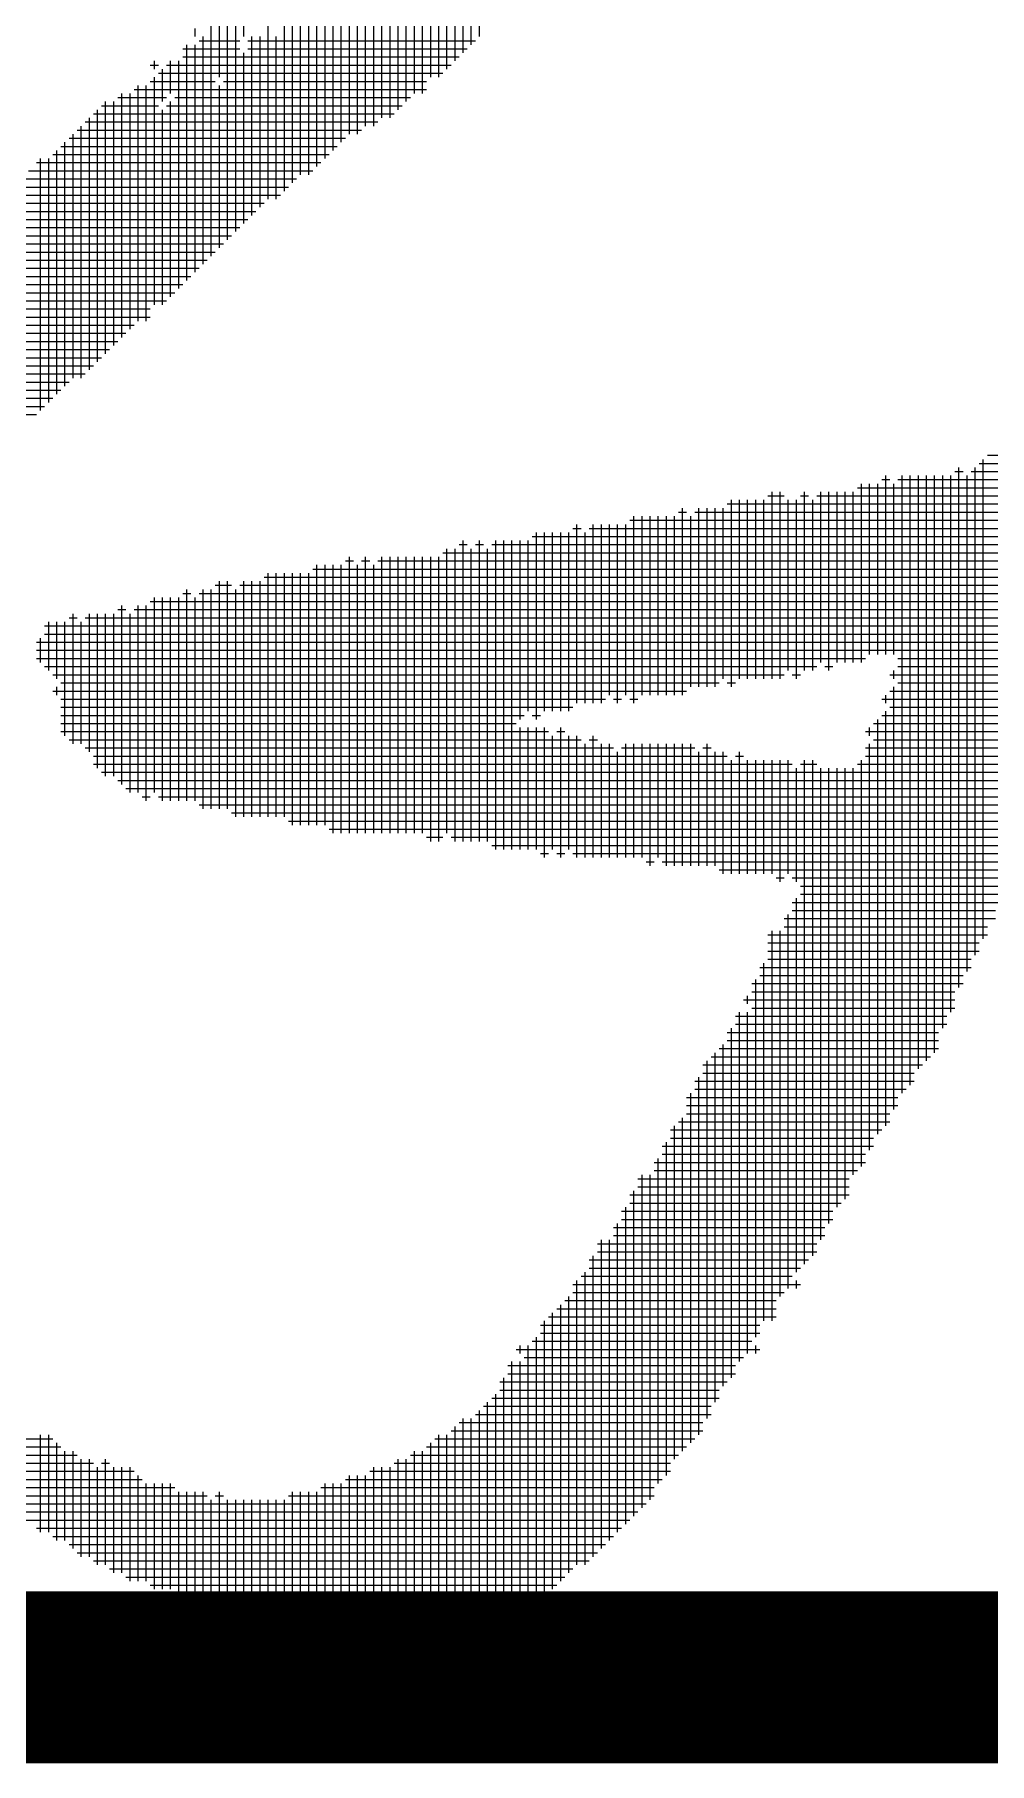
# Model space of a CAD drawing. Header units: feet. Extents: x 0 to 168200, y 0 to 118800.
# Drawn here: x 105939.8 to 106161.9, y 5180 to 5582.1 of the extents above; entities that cross this region are included whole.
import ezdxf
from ezdxf.enums import TextEntityAlignment as Align

# ---------------------------------------------------------------- set-up
doc = ezdxf.new("R2010")
doc.units = ezdxf.units.FT
doc.header["$LTSCALE"] = 1100
doc.header["$MEASUREMENT"] = 0
for name, color, linetype in [('CX-BORD', 3, 'CONTINUOUS'), ('CX-BORD-LIN1', 4, 'CONTINUOUS'), ('CX-BORD-LIN2', 3, 'CONTINUOUS'), ('CX-BORD-TEX2', 7, 'CONTINUOUS'), ('CX-BORD-TEX3', 6, 'CONTINUOUS')]:
    doc.layers.add(name, color=color, linetype=linetype)
doc.styles.add('TB_TEXT', font='')
doc.styles.add('TB_WBTXT', font='')
doc.styles.add('TB_WMTXT', font='')
doc.styles.get('TB_TEXT').set_extended_font_data('DotumChe')
doc.styles.get('TB_WBTXT').set_extended_font_data('Dotum')
doc.styles.get('TB_WMTXT').set_extended_font_data('DotumChe')

# ---------------------------------------------------------------- blocks, each defined once
blk = doc.blocks.new('CXBLKA1')
at = {"layer": 'CX-BORD-LIN1'}
for p, q in [((505.1786, 7.8704, 25.5521), (505.1786, 8.1446, 25.5521)), ((505.2069, 7.8988, 25.5521), (505.2069, 8.154, 25.5521)), ((505.1597, 7.861, 25.5521), (505.1597, 8.1257, 25.5521)), ((505.1407, 7.8421, 25.5521), (505.1407, 8.1162, 25.5521)), ((505.2164, 7.9082, 25.5521), (505.2164, 8.1068, 25.5521)), ((505.188, 7.8799, 25.5521), (505.188, 8.0879, 25.5521)), ((505.1975, 7.8893, 25.5521), (505.1975, 8.0973, 25.5521)), ((505.0935, 7.8042, 25.5521), (505.0935, 8.0784, 25.5521)), ((505.1124, 7.8137, 25.5521), (505.1124, 8.0784, 25.5521)), ((505.1691, 7.861, 25.5521), (505.1691, 8.0784, 25.5521)), ((505.0651, 7.7948, 25.5521), (505.0651, 8.05, 25.5521)), ((505.0746, 7.7948, 25.5521), (505.0746, 8.05, 25.5521)), ((505.1313, 7.8326, 25.5521), (505.1313, 8.05, 25.5521)), ((505.1502, 7.8421, 25.5521), (505.1502, 8.0595, 25.5521)), ((505.0273, 7.757, 25.5521), (505.0273, 8.0311, 25.5521)), ((505.0462, 7.7759, 25.5521), (505.0462, 8.0406, 25.5521)), ((505.1218, 7.8232, 25.5521), (505.1218, 8.0406, 25.5521)), ((504.9989, 7.7381, 25.5521), (504.9989, 8.0028, 25.5521)), ((505.0084, 7.7475, 25.5521), (505.0084, 8.0122, 25.5521)), ((505.0179, 7.7475, 25.5521), (505.0179, 8.0217, 25.5521)), ((505.084, 7.8042, 25.5521), (505.084, 8.0122, 25.5521)), ((505.1029, 7.8137, 25.5521), (505.1029, 8.0217, 25.5521)), ((505.0557, 7.7853, 25.5521), (505.0557, 7.9839, 25.5521)), ((505.0368, 7.7664, 25.5521), (505.0368, 7.9744, 25.5521)), ((504.9328, 7.6814, 25.5521), (504.9328, 7.9461, 25.5521)), ((504.9422, 7.9082, 25.5521), (504.9422, 7.9461, 25.5521)), ((504.9044, 7.653, 25.5521), (504.9044, 7.9271, 25.5521)), ((504.9139, 7.861, 25.5521), (504.9139, 7.9366, 25.5521)), ((504.9233, 7.6719, 25.5521), (504.9233, 7.9271, 25.5521)), ((504.9706, 7.7192, 25.5521), (504.9706, 7.9271, 25.5521)), ((504.9895, 7.7286, 25.5521), (504.9895, 7.9366, 25.5521)), ((504.8855, 7.9082, 25.5521), (504.8855, 7.9177, 25.5521)), ((504.8902, 7.9035, 25.5521), (504.9375, 7.9035, 25.5521)), ((504.895, 7.6435, 25.5521), (504.895, 7.9082, 25.5521)), ((504.9469, 7.9035, 25.5521), (505.2117, 7.9035, 25.5521)), ((504.9517, 7.7003, 25.5521), (504.9517, 7.9082, 25.5521)), ((504.9611, 7.7097, 25.5521), (504.9611, 7.9082, 25.5521)), ((504.98, 7.7192, 25.5521), (504.98, 7.9082, 25.5521)), ((504.8713, 7.8941, 25.5521), (504.9375, 7.8941, 25.5521)), ((504.8713, 7.8846, 25.5521), (505.1927, 7.8846, 25.5521)), ((504.876, 7.6246, 25.5521), (504.876, 7.8988, 25.5521)), ((504.8855, 7.6341, 25.5521), (504.8855, 7.8988, 25.5521)), ((504.9422, 7.6908, 25.5521), (504.9422, 7.8893, 25.5521)), ((504.9469, 7.8941, 25.5521), (505.2022, 7.8941, 25.5521)), ((504.8335, 7.8752, 25.5521), (504.843, 7.8752, 25.5521)), ((504.8382, 7.8704, 25.5521), (504.8382, 7.8799, 25.5521)), ((504.843, 7.8657, 25.5521), (505.1738, 7.8657, 25.5521)), ((504.8477, 7.8326, 25.5521), (504.8477, 7.8704, 25.5521)), ((504.8524, 7.8752, 25.5521), (505.1833, 7.8752, 25.5521)), ((504.8571, 7.8421, 25.5521), (504.8571, 7.8799, 25.5521)), ((504.8666, 7.6152, 25.5521), (504.8666, 7.8799, 25.5521)), ((504.8004, 7.5585, 25.5521), (504.8004, 7.8421, 25.5521)), ((504.8099, 7.5679, 25.5521), (504.8099, 7.8421, 25.5521)), ((504.8146, 7.8468, 25.5521), (505.1549, 7.8468, 25.5521)), ((504.8193, 7.5774, 25.5521), (504.8193, 7.8515, 25.5521)), ((504.8288, 7.5774, 25.5521), (504.8288, 7.8515, 25.5521)), ((504.8335, 7.8562, 25.5521), (504.9091, 7.8562, 25.5521)), ((504.8382, 7.5963, 25.5521), (504.8382, 7.861, 25.5521)), ((504.9139, 7.6624, 25.5521), (504.9139, 7.8515, 25.5521)), ((504.9186, 7.8562, 25.5521), (505.1549, 7.8562, 25.5521)), ((504.7721, 7.5301, 25.5521), (504.7721, 7.8232, 25.5521)), ((504.7768, 7.8279, 25.5521), (504.843, 7.8279, 25.5521)), ((504.7815, 7.5395, 25.5521), (504.7815, 7.8326, 25.5521)), ((504.791, 7.549, 25.5521), (504.791, 7.8326, 25.5521)), ((504.7957, 7.8373, 25.5521), (504.8524, 7.8373, 25.5521)), ((504.8477, 7.5963, 25.5521), (504.8477, 7.8232, 25.5521)), ((504.8524, 7.8279, 25.5521), (505.1266, 7.8279, 25.5521)), ((504.8571, 7.6057, 25.5521), (504.8571, 7.8326, 25.5521)), ((504.8619, 7.8373, 25.5521), (505.136, 7.8373, 25.5521)), ((504.7531, 7.5112, 25.5521), (504.7531, 7.8042, 25.5521)), ((504.7579, 7.809, 25.5521), (505.0982, 7.809, 25.5521)), ((504.7626, 7.5206, 25.5521), (504.7626, 7.8137, 25.5521)), ((504.7673, 7.8184, 25.5521), (505.1171, 7.8184, 25.5521)), ((504.7342, 7.5017, 25.5521), (504.7342, 7.7853, 25.5521)), ((504.739, 7.7901, 25.5521), (505.0604, 7.7901, 25.5521)), ((504.7437, 7.5112, 25.5521), (504.7437, 7.7948, 25.5521)), ((504.7484, 7.7995, 25.5521), (505.0793, 7.7995, 25.5521)), ((504.7012, 7.7617, 25.5521), (505.032, 7.7617, 25.5521)), ((504.7059, 7.4734, 25.5521), (504.7059, 7.7664, 25.5521)), ((504.7153, 7.4828, 25.5521), (504.7153, 7.7664, 25.5521)), ((504.7201, 7.7712, 25.5521), (505.0415, 7.7712, 25.5521)), ((504.7248, 7.4923, 25.5521), (504.7248, 7.7759, 25.5521)), ((504.7295, 7.7806, 25.5521), (505.0509, 7.7806, 25.5521)), ((504.6822, 7.7428, 25.5521), (505.0037, 7.7428, 25.5521)), ((504.6917, 7.7523, 25.5521), (505.0226, 7.7523, 25.5521)), ((504.6539, 7.7239, 25.5521), (504.9848, 7.7239, 25.5521)), ((504.6728, 7.7333, 25.5521), (504.9942, 7.7333, 25.5521)), ((504.6444, 7.705, 25.5521), (504.9564, 7.705, 25.5521)), ((504.6633, 7.7144, 25.5521), (504.9659, 7.7144, 25.5521)), ((504.6255, 7.6955, 25.5521), (504.9469, 7.6955, 25.5521)), ((504.6255, 7.6861, 25.5521), (504.9375, 7.6861, 25.5521)), ((504.6066, 7.6766, 25.5521), (504.928, 7.6766, 25.5521)), ((504.6066, 7.6672, 25.5521), (504.9186, 7.6672, 25.5521)), ((504.5783, 7.6483, 25.5521), (504.8997, 7.6483, 25.5521)), ((504.5877, 7.6577, 25.5521), (504.9091, 7.6577, 25.5521)), ((504.5499, 7.6294, 25.5521), (504.8808, 7.6294, 25.5521)), ((504.5688, 7.6388, 25.5521), (504.8902, 7.6388, 25.5521)), ((504.531, 7.6104, 25.5521), (504.8619, 7.6104, 25.5521)), ((504.531, 7.601, 25.5521), (504.8524, 7.601, 25.5521)), ((504.5499, 7.6199, 25.5521), (504.8713, 7.6199, 25.5521)), ((504.5121, 7.5915, 25.5521), (504.8335, 7.5915, 25.5521)), ((504.5121, 7.5821, 25.5521), (504.8335, 7.5821, 25.5521)), ((504.4932, 7.5726, 25.5521), (504.8146, 7.5726, 25.5521)), ((504.4932, 7.5632, 25.5521), (504.8051, 7.5632, 25.5521)), ((504.4743, 7.5537, 25.5521), (504.7957, 7.5537, 25.5521)), ((504.4743, 7.5443, 25.5521), (504.7862, 7.5443, 25.5521)), ((504.4554, 7.5348, 25.5521), (504.7768, 7.5348, 25.5521)), ((504.4554, 7.5254, 25.5521), (504.7673, 7.5254, 25.5521)), ((504.4365, 7.5159, 25.5521), (504.7579, 7.5159, 25.5521)), ((504.4365, 7.5065, 25.5521), (504.739, 7.5065, 25.5521)), ((504.4081, 7.4876, 25.5521), (504.7201, 7.4876, 25.5521)), ((504.4175, 7.497, 25.5521), (504.7295, 7.497, 25.5521)), ((504.3986, 7.4686, 25.5521), (504.7012, 7.4686, 25.5521)), ((504.4175, 7.4781, 25.5521), (504.7106, 7.4781, 25.5521)), ((505.8072, 7.4214, 25.5521), (507.4616, 7.4214, 25.5521)), ((505.7694, 7.4025, 25.5521), (505.7789, 7.4025, 25.5521)), ((505.7741, 6.8022, 25.5521), (505.7741, 7.4072, 25.5521)), ((505.7883, 7.4025, 25.5521), (507.2347, 7.4025, 25.5521)), ((505.7931, 6.84, 25.5521), (505.7931, 7.4072, 25.5521)), ((505.7978, 7.4119, 25.5521), (507.3387, 7.4119, 25.5521)), ((505.8025, 6.8589, 25.5521), (505.8025, 7.4166, 25.5521)), ((505.656, 7.3836, 25.5521), (507.0646, 7.3836, 25.5521)), ((505.6607, 7.1803, 25.5521), (505.6607, 7.3883, 25.5521)), ((505.6702, 7.1898, 25.5521), (505.6702, 7.3883, 25.5521)), ((505.6796, 7.1898, 25.5521), (505.6796, 7.3883, 25.5521)), ((505.6843, 7.393, 25.5521), (505.6938, 7.393, 25.5521)), ((505.6891, 7.1898, 25.5521), (505.6891, 7.3977, 25.5521)), ((505.6985, 7.1898, 25.5521), (505.6985, 7.3883, 25.5521)), ((505.7032, 7.393, 25.5521), (507.1213, 7.393, 25.5521)), ((505.708, 6.6793, 25.5521), (505.708, 7.3977, 25.5521)), ((505.7174, 6.6887, 25.5521), (505.7174, 7.3977, 25.5521)), ((505.7269, 6.7076, 25.5521), (505.7269, 7.3977, 25.5521)), ((505.7363, 6.7171, 25.5521), (505.7363, 7.3977, 25.5521)), ((505.7458, 6.7265, 25.5521), (505.7458, 7.3977, 25.5521)), ((505.7552, 6.7549, 25.5521), (505.7552, 7.3977, 25.5521)), ((505.7647, 6.7738, 25.5521), (505.7647, 7.3977, 25.5521)), ((505.7836, 6.8211, 25.5521), (505.7836, 7.3977, 25.5521)), ((505.4527, 7.1425, 25.5521), (505.4527, 7.3599, 25.5521)), ((505.4716, 7.1519, 25.5521), (505.4716, 7.3599, 25.5521)), ((505.4811, 7.1519, 25.5521), (505.4811, 7.3599, 25.5521)), ((505.4905, 7.1519, 25.5521), (505.4905, 7.3599, 25.5521)), ((505.5, 7.1614, 25.5521), (505.5, 7.3599, 25.5521)), ((505.5047, 7.3647, 25.5521), (506.8944, 7.3647, 25.5521)), ((505.5094, 7.1519, 25.5521), (505.5094, 7.3694, 25.5521)), ((505.5189, 7.1614, 25.5521), (505.5189, 7.3694, 25.5521)), ((505.5283, 7.1614, 25.5521), (505.5283, 7.3694, 25.5521)), ((505.5378, 7.1614, 25.5521), (505.5378, 7.3694, 25.5521)), ((505.5473, 7.1614, 25.5521), (505.5473, 7.3694, 25.5521)), ((505.552, 7.3741, 25.5521), (505.5709, 7.3741, 25.5521)), ((505.5567, 7.1614, 25.5521), (505.5567, 7.3788, 25.5521)), ((505.5662, 7.1614, 25.5521), (505.5662, 7.3788, 25.5521)), ((505.5756, 7.1709, 25.5521), (505.5756, 7.3694, 25.5521)), ((505.5851, 7.1614, 25.5521), (505.5851, 7.3694, 25.5521)), ((505.5898, 7.3741, 25.5521), (505.5993, 7.3741, 25.5521)), ((505.5945, 7.1709, 25.5521), (505.5945, 7.3788, 25.5521)), ((505.604, 7.1709, 25.5521), (505.604, 7.3694, 25.5521)), ((505.6087, 7.3741, 25.5521), (506.9511, 7.3741, 25.5521)), ((505.6134, 7.1803, 25.5521), (505.6134, 7.3788, 25.5521)), ((505.6229, 7.1709, 25.5521), (505.6229, 7.3788, 25.5521)), ((505.6323, 7.1803, 25.5521), (505.6323, 7.3788, 25.5521)), ((505.6418, 7.1803, 25.5521), (505.6418, 7.3788, 25.5521)), ((505.6512, 7.1803, 25.5521), (505.6512, 7.3788, 25.5521)), ((505.3298, 7.133, 25.5521), (505.3298, 7.341, 25.5521)), ((505.3487, 7.133, 25.5521), (505.3487, 7.341, 25.5521)), ((505.3582, 7.133, 25.5521), (505.3582, 7.341, 25.5521)), ((505.3676, 7.1425, 25.5521), (505.3676, 7.341, 25.5521)), ((505.3771, 7.133, 25.5521), (505.3771, 7.341, 25.5521)), ((505.3865, 7.1425, 25.5521), (505.3865, 7.341, 25.5521)), ((505.3913, 7.3457, 25.5521), (506.7242, 7.3457, 25.5521)), ((505.396, 7.133, 25.5521), (505.396, 7.3505, 25.5521)), ((505.4055, 7.1425, 25.5521), (505.4055, 7.3505, 25.5521)), ((505.4149, 7.1425, 25.5521), (505.4149, 7.3505, 25.5521)), ((505.4244, 7.1425, 25.5521), (505.4244, 7.3505, 25.5521)), ((505.4338, 7.1425, 25.5521), (505.4338, 7.3505, 25.5521)), ((505.4433, 7.1425, 25.5521), (505.4433, 7.3505, 25.5521)), ((505.448, 7.3552, 25.5521), (505.4574, 7.3552, 25.5521)), ((505.4622, 7.1519, 25.5521), (505.4622, 7.3505, 25.5521)), ((505.4669, 7.3552, 25.5521), (506.8282, 7.3552, 25.5521)), ((505.1975, 6.9723, 25.5521), (505.1975, 7.3221, 25.5521)), ((505.2164, 6.9723, 25.5521), (505.2164, 7.3221, 25.5521)), ((505.2353, 6.9629, 25.5521), (505.2353, 7.3221, 25.5521)), ((505.2447, 6.9629, 25.5521), (505.2447, 7.3221, 25.5521)), ((505.2542, 6.9629, 25.5521), (505.2542, 7.3221, 25.5521)), ((505.2636, 7.1141, 25.5521), (505.2636, 7.3221, 25.5521)), ((505.2731, 7.1236, 25.5521), (505.2731, 7.3221, 25.5521)), ((505.2778, 7.3268, 25.5521), (506.677, 7.3268, 25.5521)), ((505.2826, 7.1141, 25.5521), (505.2826, 7.3316, 25.5521)), ((505.292, 7.1236, 25.5521), (505.292, 7.3316, 25.5521)), ((505.3015, 7.1236, 25.5521), (505.3015, 7.3316, 25.5521)), ((505.3109, 7.1236, 25.5521), (505.3109, 7.3316, 25.5521)), ((505.3204, 7.1236, 25.5521), (505.3204, 7.3316, 25.5521)), ((505.3251, 7.3363, 25.5521), (505.3345, 7.3363, 25.5521)), ((505.3393, 7.133, 25.5521), (505.3393, 7.3316, 25.5521)), ((505.344, 7.3363, 25.5521), (506.7053, 7.3363, 25.5521)), ((505.0651, 6.9818, 25.5521), (505.0651, 7.3032, 25.5521)), ((505.084, 6.9818, 25.5521), (505.084, 7.3032, 25.5521)), ((505.1029, 6.9818, 25.5521), (505.1029, 7.3032, 25.5521)), ((505.1124, 6.9818, 25.5521), (505.1124, 7.3032, 25.5521)), ((505.1218, 6.9818, 25.5521), (505.1218, 7.3032, 25.5521)), ((505.1313, 6.9818, 25.5521), (505.1313, 7.3032, 25.5521)), ((505.1407, 6.9818, 25.5521), (505.1407, 7.3032, 25.5521)), ((505.1502, 6.9818, 25.5521), (505.1502, 7.3032, 25.5521)), ((505.1597, 6.9723, 25.5521), (505.1597, 7.3032, 25.5521)), ((505.1691, 6.9723, 25.5521), (505.1691, 7.3032, 25.5521)), ((505.1738, 7.3079, 25.5521), (506.6013, 7.3079, 25.5521)), ((505.1786, 6.9818, 25.5521), (505.1786, 7.3127, 25.5521)), ((505.188, 6.9723, 25.5521), (505.188, 7.3127, 25.5521)), ((505.1927, 7.3174, 25.5521), (505.2022, 7.3174, 25.5521)), ((505.2069, 6.9723, 25.5521), (505.2069, 7.3127, 25.5521)), ((505.2117, 7.3174, 25.5521), (505.2211, 7.3174, 25.5521)), ((505.2258, 6.9723, 25.5521), (505.2258, 7.3127, 25.5521)), ((505.2306, 7.3174, 25.5521), (506.6486, 7.3174, 25.5521)), ((504.9659, 7.2796, 25.5521), (506.4028, 7.2796, 25.5521)), ((504.9706, 7.0007, 25.5521), (504.9706, 7.2843, 25.5521)), ((504.98, 7.0007, 25.5521), (504.98, 7.2843, 25.5521)), ((504.9895, 7.0007, 25.5521), (504.9895, 7.2843, 25.5521)), ((504.9989, 6.9912, 25.5521), (504.9989, 7.2843, 25.5521)), ((505.0084, 6.9912, 25.5521), (505.0084, 7.2843, 25.5521)), ((505.0179, 6.9912, 25.5521), (505.0179, 7.2843, 25.5521)), ((505.0226, 7.289, 25.5521), (506.4784, 7.289, 25.5521)), ((505.0273, 6.9912, 25.5521), (505.0273, 7.2938, 25.5521)), ((505.0368, 6.9912, 25.5521), (505.0368, 7.2938, 25.5521)), ((505.0462, 6.9818, 25.5521), (505.0462, 7.2938, 25.5521)), ((505.0557, 6.9818, 25.5521), (505.0557, 7.2938, 25.5521)), ((505.0604, 7.2985, 25.5521), (505.0698, 7.2985, 25.5521)), ((505.0746, 6.9818, 25.5521), (505.0746, 7.2938, 25.5521)), ((505.0793, 7.2985, 25.5521), (505.0888, 7.2985, 25.5521)), ((505.0935, 6.9818, 25.5521), (505.0935, 7.2938, 25.5521)), ((505.0982, 7.2985, 25.5521), (506.5352, 7.2985, 25.5521)), ((504.8713, 7.2607, 25.5521), (504.8808, 7.2607, 25.5521)), ((504.876, 7.0196, 25.5521), (504.876, 7.2654, 25.5521)), ((504.8902, 7.2607, 25.5521), (506.2516, 7.2607, 25.5521)), ((504.895, 7.0101, 25.5521), (504.895, 7.2654, 25.5521)), ((504.9044, 7.0101, 25.5521), (504.9044, 7.2654, 25.5521)), ((504.9091, 7.2701, 25.5521), (504.928, 7.2701, 25.5521)), ((504.9139, 7.0101, 25.5521), (504.9139, 7.2748, 25.5521)), ((504.9233, 7.0101, 25.5521), (504.9233, 7.2748, 25.5521)), ((504.9328, 7.0007, 25.5521), (504.9328, 7.2654, 25.5521)), ((504.9375, 7.2701, 25.5521), (506.3177, 7.2701, 25.5521)), ((504.9422, 7.0007, 25.5521), (504.9422, 7.2748, 25.5521)), ((504.9517, 7.0007, 25.5521), (504.9517, 7.2748, 25.5521)), ((504.9611, 7.0007, 25.5521), (504.9611, 7.2748, 25.5521)), ((504.7957, 7.2418, 25.5521), (504.8051, 7.2418, 25.5521)), ((504.8004, 7.0385, 25.5521), (504.8004, 7.2465, 25.5521)), ((504.8146, 7.2418, 25.5521), (506.0625, 7.2418, 25.5521)), ((504.8193, 7.029, 25.5521), (504.8193, 7.2465, 25.5521)), ((504.8288, 7.0196, 25.5521), (504.8288, 7.2465, 25.5521)), ((504.8335, 7.2512, 25.5521), (506.157, 7.2512, 25.5521)), ((504.8382, 7.029, 25.5521), (504.8382, 7.2559, 25.5521)), ((504.8477, 7.0196, 25.5521), (504.8477, 7.2559, 25.5521)), ((504.8571, 7.0196, 25.5521), (504.8571, 7.2559, 25.5521)), ((504.8666, 7.0196, 25.5521), (504.8666, 7.2559, 25.5521)), ((504.8855, 7.0196, 25.5521), (504.8855, 7.2559, 25.5521)), ((504.7106, 7.2228, 25.5521), (505.9679, 7.2228, 25.5521)), ((504.7153, 7.1709, 25.5521), (504.7153, 7.2276, 25.5521)), ((504.7248, 7.1614, 25.5521), (504.7248, 7.2276, 25.5521)), ((504.7342, 7.0952, 25.5521), (504.7342, 7.2276, 25.5521)), ((504.739, 7.2323, 25.5521), (504.7484, 7.2323, 25.5521)), ((504.7437, 7.0858, 25.5521), (504.7437, 7.237, 25.5521)), ((504.7531, 7.0858, 25.5521), (504.7531, 7.2276, 25.5521)), ((504.7579, 7.2323, 25.5521), (506.0058, 7.2323, 25.5521)), ((504.7626, 7.0763, 25.5521), (504.7626, 7.237, 25.5521)), ((504.7721, 7.0574, 25.5521), (504.7721, 7.237, 25.5521)), ((504.7815, 7.048, 25.5521), (504.7815, 7.237, 25.5521)), ((504.791, 7.048, 25.5521), (504.791, 7.237, 25.5521)), ((504.8099, 7.029, 25.5521), (504.8099, 7.237, 25.5521)), ((504.7012, 7.2039, 25.5521), (505.9585, 7.2039, 25.5521)), ((504.7059, 7.1803, 25.5521), (504.7059, 7.2087, 25.5521)), ((504.7106, 7.2134, 25.5521), (505.9585, 7.2134, 25.5521)), ((504.7012, 7.1945, 25.5521), (505.949, 7.1945, 25.5521)), ((504.7012, 7.185, 25.5521), (505.6654, 7.185, 25.5521)), ((505.7032, 7.185, 25.5521), (505.949, 7.185, 25.5521)), ((504.7106, 7.1756, 25.5521), (505.6087, 7.1756, 25.5521)), ((504.7201, 7.1661, 25.5521), (505.5709, 7.1661, 25.5521)), ((505.5803, 7.1661, 25.5521), (505.5898, 7.1661, 25.5521)), ((505.6182, 7.1756, 25.5521), (505.6276, 7.1756, 25.5521)), ((505.6938, 7.1661, 25.5521), (505.9396, 7.1661, 25.5521)), ((505.6985, 7.1614, 25.5521), (505.6985, 7.1709, 25.5521)), ((505.7032, 7.1756, 25.5521), (505.9396, 7.1756, 25.5521)), ((504.7201, 7.1472, 25.5521), (505.4574, 7.1472, 25.5521)), ((504.7248, 7.1425, 25.5521), (504.7248, 7.1519, 25.5521)), ((504.7295, 7.1567, 25.5521), (505.4953, 7.1567, 25.5521)), ((504.7295, 7.1378, 25.5521), (505.3629, 7.1378, 25.5521)), ((505.3724, 7.1378, 25.5521), (505.3818, 7.1378, 25.5521)), ((505.3913, 7.1378, 25.5521), (505.4007, 7.1378, 25.5521)), ((505.5047, 7.1567, 25.5521), (505.5142, 7.1567, 25.5521)), ((505.6843, 7.1378, 25.5521), (505.9207, 7.1378, 25.5521)), ((505.6891, 7.133, 25.5521), (505.6891, 7.1425, 25.5521)), ((505.6938, 7.1472, 25.5521), (505.9207, 7.1472, 25.5521)), ((505.6985, 6.6604, 25.5521), (505.6985, 7.1519, 25.5521)), ((505.7032, 7.1567, 25.5521), (505.9301, 7.1567, 25.5521)), ((504.7295, 7.1283, 25.5521), (505.3251, 7.1283, 25.5521)), ((504.7295, 7.1189, 25.5521), (505.2684, 7.1189, 25.5521)), ((505.2778, 7.1189, 25.5521), (505.2873, 7.1189, 25.5521)), ((505.6843, 7.1189, 25.5521), (505.9112, 7.1189, 25.5521)), ((505.6891, 6.6414, 25.5521), (505.6891, 7.1236, 25.5521)), ((505.6938, 7.1283, 25.5521), (505.9207, 7.1283, 25.5521)), ((504.7295, 7.1094, 25.5521), (505.2589, 7.1094, 25.5521)), ((504.7295, 7.1, 25.5521), (505.2967, 7.1, 25.5521)), ((505.2636, 6.9629, 25.5521), (505.2636, 7.1047, 25.5521)), ((505.2731, 6.9629, 25.5521), (505.2731, 7.1047, 25.5521)), ((505.2826, 6.9629, 25.5521), (505.2826, 7.1047, 25.5521)), ((505.292, 6.9534, 25.5521), (505.292, 7.1047, 25.5521)), ((505.3062, 7.1, 25.5521), (505.3156, 7.1, 25.5521)), ((505.3109, 6.9534, 25.5521), (505.3109, 7.1047, 25.5521)), ((505.6654, 7.1, 25.5521), (505.9112, 7.1, 25.5521)), ((505.6702, 7.0952, 25.5521), (505.6702, 7.1047, 25.5521)), ((505.6749, 7.1094, 25.5521), (505.9112, 7.1094, 25.5521)), ((505.6796, 6.632, 25.5521), (505.6796, 7.1141, 25.5521)), ((504.739, 7.0905, 25.5521), (505.3345, 7.0905, 25.5521)), ((504.7579, 7.081, 25.5521), (505.3724, 7.081, 25.5521)), ((505.3015, 6.9629, 25.5521), (505.3015, 7.0952, 25.5521)), ((505.3204, 6.9629, 25.5521), (505.3204, 7.0952, 25.5521)), ((505.3298, 6.9534, 25.5521), (505.3298, 7.0952, 25.5521)), ((505.3393, 6.9534, 25.5521), (505.3393, 7.0858, 25.5521)), ((505.344, 7.0905, 25.5521), (505.3535, 7.0905, 25.5521)), ((505.3487, 6.9534, 25.5521), (505.3487, 7.0952, 25.5521)), ((505.3582, 6.9534, 25.5521), (505.3582, 7.0858, 25.5521)), ((505.3676, 6.9534, 25.5521), (505.3676, 7.0858, 25.5521)), ((505.3818, 7.081, 25.5521), (505.4669, 7.081, 25.5521)), ((505.3865, 6.9534, 25.5521), (505.3865, 7.0858, 25.5521)), ((505.396, 6.9534, 25.5521), (505.396, 7.0858, 25.5521)), ((505.4055, 6.9534, 25.5521), (505.4055, 7.0858, 25.5521)), ((505.4149, 6.944, 25.5521), (505.4149, 7.0858, 25.5521)), ((505.4244, 6.9534, 25.5521), (505.4244, 7.0858, 25.5521)), ((505.4338, 6.944, 25.5521), (505.4338, 7.0858, 25.5521)), ((505.4433, 6.944, 25.5521), (505.4433, 7.0858, 25.5521)), ((505.4527, 6.944, 25.5521), (505.4527, 7.0858, 25.5521)), ((505.4622, 6.944, 25.5521), (505.4622, 7.0858, 25.5521)), ((505.4764, 7.081, 25.5521), (505.4858, 7.081, 25.5521)), ((505.4811, 6.944, 25.5521), (505.4811, 7.0858, 25.5521)), ((505.6654, 7.081, 25.5521), (505.9112, 7.081, 25.5521)), ((505.6702, 6.6131, 25.5521), (505.6702, 7.0858, 25.5521)), ((505.6749, 7.0905, 25.5521), (505.9112, 7.0905, 25.5521)), ((504.7673, 7.0716, 25.5521), (505.5047, 7.0716, 25.5521)), ((504.7673, 7.0621, 25.5521), (505.5803, 7.0621, 25.5521)), ((505.3771, 6.9534, 25.5521), (505.3771, 7.0763, 25.5521)), ((505.4716, 6.944, 25.5521), (505.4716, 7.0763, 25.5521)), ((505.4905, 6.944, 25.5521), (505.4905, 7.0763, 25.5521)), ((505.5, 6.9345, 25.5521), (505.5, 7.0763, 25.5521)), ((505.5094, 6.9345, 25.5521), (505.5094, 7.0669, 25.5521)), ((505.5142, 7.0716, 25.5521), (505.5236, 7.0716, 25.5521)), ((505.5189, 6.9345, 25.5521), (505.5189, 7.0763, 25.5521)), ((505.5283, 6.9345, 25.5521), (505.5283, 7.0669, 25.5521)), ((505.5378, 6.9345, 25.5521), (505.5378, 7.0669, 25.5521)), ((505.5473, 6.9345, 25.5521), (505.5473, 7.0669, 25.5521)), ((505.5567, 6.9345, 25.5521), (505.5567, 7.0669, 25.5521)), ((505.5662, 6.9251, 25.5521), (505.5662, 7.0669, 25.5521)), ((505.5756, 6.9345, 25.5521), (505.5756, 7.0669, 25.5521)), ((505.5851, 6.9251, 25.5521), (505.5851, 7.0574, 25.5521)), ((505.5898, 7.0621, 25.5521), (505.6087, 7.0621, 25.5521)), ((505.5945, 6.4807, 25.5521), (505.5945, 7.0669, 25.5521)), ((505.604, 6.4902, 25.5521), (505.604, 7.0669, 25.5521)), ((505.6134, 6.5091, 25.5521), (505.6134, 7.0574, 25.5521)), ((505.6229, 6.528, 25.5521), (505.6229, 7.0574, 25.5521)), ((505.6323, 6.5469, 25.5521), (505.6323, 7.0574, 25.5521)), ((505.6418, 6.5564, 25.5521), (505.6418, 7.0574, 25.5521)), ((505.6512, 6.5847, 25.5521), (505.6512, 7.0574, 25.5521)), ((505.656, 7.0621, 25.5521), (505.9018, 7.0621, 25.5521)), ((505.6607, 6.5942, 25.5521), (505.6607, 7.0669, 25.5521)), ((505.6654, 7.0716, 25.5521), (505.9018, 7.0716, 25.5521)), ((504.7768, 7.0527, 25.5521), (505.8923, 7.0527, 25.5521)), ((504.7957, 7.0432, 25.5521), (505.8923, 7.0432, 25.5521)), ((504.8051, 7.0338, 25.5521), (505.8923, 7.0338, 25.5521)), ((504.8241, 7.0243, 25.5521), (504.8335, 7.0243, 25.5521)), ((504.843, 7.0243, 25.5521), (505.8829, 7.0243, 25.5521)), ((504.8902, 7.0149, 25.5521), (505.8829, 7.0149, 25.5521)), ((504.928, 7.0054, 25.5521), (505.8734, 7.0054, 25.5521)), ((504.9942, 6.996, 25.5521), (505.8923, 6.996, 25.5521)), ((505.0415, 6.9865, 25.5521), (505.9207, 6.9865, 25.5521)), ((505.1549, 6.9771, 25.5521), (505.1738, 6.9771, 25.5521)), ((505.1833, 6.9771, 25.5521), (505.9774, 6.9771, 25.5521)), ((505.2306, 6.9676, 25.5521), (506.053, 6.9676, 25.5521)), ((505.2873, 6.9581, 25.5521), (505.2967, 6.9581, 25.5521)), ((505.3062, 6.9581, 25.5521), (505.3156, 6.9581, 25.5521)), ((505.3251, 6.9581, 25.5521), (506.2043, 6.9581, 25.5521)), ((505.4102, 6.9487, 25.5521), (505.4196, 6.9487, 25.5521)), ((505.4291, 6.9487, 25.5521), (506.2421, 6.9487, 25.5521)), ((505.4953, 6.9392, 25.5521), (506.261, 6.9392, 25.5521)), ((505.5614, 6.9298, 25.5521), (505.5709, 6.9298, 25.5521)), ((505.5803, 6.9298, 25.5521), (506.4123, 6.9298, 25.5521)), ((505.5898, 6.9203, 25.5521), (506.4312, 6.9203, 25.5521)), ((505.5803, 6.9014, 25.5521), (506.6202, 6.9014, 25.5521)), ((505.5851, 6.4713, 25.5521), (505.5851, 6.9062, 25.5521)), ((505.5898, 6.9109, 25.5521), (506.573, 6.9109, 25.5521)), ((505.5709, 6.8825, 25.5521), (505.8167, 6.8825, 25.5521)), ((505.5756, 6.4524, 25.5521), (505.5756, 6.8872, 25.5521)), ((505.5803, 6.892, 25.5521), (505.8167, 6.892, 25.5521)), ((505.552, 6.8636, 25.5521), (505.8072, 6.8636, 25.5521)), ((505.5567, 6.4146, 25.5521), (505.5567, 6.8683, 25.5521)), ((505.5662, 6.4429, 25.5521), (505.5662, 6.8683, 25.5521)), ((505.5709, 6.8731, 25.5521), (505.8072, 6.8731, 25.5521)), ((505.552, 6.8542, 25.5521), (505.7978, 6.8542, 25.5521)), ((505.552, 6.8447, 25.5521), (505.7978, 6.8447, 25.5521)), ((505.5425, 6.8258, 25.5521), (505.7883, 6.8258, 25.5521)), ((505.5425, 6.8163, 25.5521), (505.7789, 6.8163, 25.5521)), ((505.5473, 6.4146, 25.5521), (505.5473, 6.8305, 25.5521)), ((505.552, 6.8352, 25.5521), (505.7883, 6.8352, 25.5521)), ((505.5331, 6.8069, 25.5521), (505.7789, 6.8069, 25.5521)), ((505.5331, 6.7974, 25.5521), (505.7694, 6.7974, 25.5521)), ((505.5378, 6.3957, 25.5521), (505.5378, 6.8116, 25.5521)), ((505.5236, 6.788, 25.5521), (505.7694, 6.788, 25.5521)), ((505.5283, 6.7833, 25.5521), (505.5283, 6.7927, 25.5521)), ((505.5331, 6.7785, 25.5521), (505.7694, 6.7785, 25.5521)), ((505.5142, 6.7691, 25.5521), (505.76, 6.7691, 25.5521)), ((505.5142, 6.7596, 25.5521), (505.76, 6.7596, 25.5521)), ((505.5189, 6.3673, 25.5521), (505.5189, 6.7738, 25.5521)), ((505.5283, 6.3767, 25.5521), (505.5283, 6.7738, 25.5521)), ((505.5, 6.3389, 25.5521), (505.5, 6.736, 25.5521)), ((505.5047, 6.7502, 25.5521), (505.7505, 6.7502, 25.5521)), ((505.5047, 6.7407, 25.5521), (505.7505, 6.7407, 25.5521)), ((505.5094, 6.3484, 25.5521), (505.5094, 6.7549, 25.5521)), ((505.4811, 6.3011, 25.5521), (505.4811, 6.7171, 25.5521)), ((505.4858, 6.7218, 25.5521), (505.7411, 6.7218, 25.5521)), ((505.4905, 6.32, 25.5521), (505.4905, 6.7265, 25.5521)), ((505.4953, 6.7313, 25.5521), (505.7505, 6.7313, 25.5521)), ((505.4716, 6.2822, 25.5521), (505.4716, 6.6982, 25.5521)), ((505.4764, 6.7124, 25.5521), (505.7316, 6.7124, 25.5521)), ((505.4764, 6.7029, 25.5521), (505.7221, 6.7029, 25.5521)), ((505.4622, 6.2728, 25.5521), (505.4622, 6.6793, 25.5521)), ((505.4669, 6.6934, 25.5521), (505.7221, 6.6934, 25.5521)), ((505.4669, 6.684, 25.5521), (505.7127, 6.684, 25.5521)), ((505.4574, 6.6745, 25.5521), (505.7032, 6.6745, 25.5521)), ((505.4574, 6.6651, 25.5521), (505.7032, 6.6651, 25.5521)), ((505.4574, 6.6556, 25.5521), (505.6938, 6.6556, 25.5521)), ((505.4385, 6.6367, 25.5521), (505.6843, 6.6367, 25.5521)), ((505.4433, 6.2538, 25.5521), (505.4433, 6.6414, 25.5521)), ((505.448, 6.6462, 25.5521), (505.6938, 6.6462, 25.5521)), ((505.4527, 6.2633, 25.5521), (505.4527, 6.6509, 25.5521)), ((505.4291, 6.6178, 25.5521), (505.6749, 6.6178, 25.5521)), ((505.4338, 6.2349, 25.5521), (505.4338, 6.6225, 25.5521)), ((505.4385, 6.6273, 25.5521), (505.6749, 6.6273, 25.5521)), ((505.4196, 6.5989, 25.5521), (505.6654, 6.5989, 25.5521)), ((505.4244, 6.2255, 25.5521), (505.4244, 6.6036, 25.5521)), ((505.4291, 6.6084, 25.5521), (505.6654, 6.6084, 25.5521)), ((505.4007, 6.58, 25.5521), (505.6465, 6.58, 25.5521)), ((505.4055, 6.1971, 25.5521), (505.4055, 6.5847, 25.5521)), ((505.4149, 6.2066, 25.5521), (505.4149, 6.5847, 25.5521)), ((505.4196, 6.5895, 25.5521), (505.656, 6.5895, 25.5521)), ((505.3913, 6.5611, 25.5521), (505.6465, 6.5611, 25.5521)), ((505.396, 6.1877, 25.5521), (505.396, 6.5658, 25.5521)), ((505.4007, 6.5705, 25.5521), (505.6465, 6.5705, 25.5521)), ((505.3818, 6.5422, 25.5521), (505.6276, 6.5422, 25.5521)), ((505.3865, 6.1782, 25.5521), (505.3865, 6.5469, 25.5521)), ((505.3913, 6.5516, 25.5521), (505.6371, 6.5516, 25.5521)), ((505.3724, 6.5233, 25.5521), (505.6182, 6.5233, 25.5521)), ((505.3771, 6.1688, 25.5521), (505.3771, 6.528, 25.5521)), ((505.3818, 6.5327, 25.5521), (505.6276, 6.5327, 25.5521)), ((505.3535, 6.5044, 25.5521), (505.6087, 6.5044, 25.5521)), ((505.3535, 6.4949, 25.5521), (505.6087, 6.4949, 25.5521)), ((505.3582, 6.1499, 25.5521), (505.3582, 6.5091, 25.5521)), ((505.3676, 6.1593, 25.5521), (505.3676, 6.5091, 25.5521)), ((505.3724, 6.5138, 25.5521), (505.6182, 6.5138, 25.5521)), ((505.344, 6.4855, 25.5521), (505.5993, 6.4855, 25.5521)), ((505.344, 6.476, 25.5521), (505.5898, 6.476, 25.5521)), ((505.3487, 6.1404, 25.5521), (505.3487, 6.4902, 25.5521)), ((505.3251, 6.4571, 25.5521), (505.5898, 6.4571, 25.5521)), ((505.3298, 6.131, 25.5521), (505.3298, 6.4618, 25.5521)), ((505.3345, 6.4666, 25.5521), (505.5803, 6.4666, 25.5521)), ((505.3393, 6.131, 25.5521), (505.3393, 6.4713, 25.5521)), ((505.5851, 6.4524, 25.5521), (505.5851, 6.4618, 25.5521)), ((505.3156, 6.4382, 25.5521), (505.5614, 6.4382, 25.5521)), ((505.3204, 6.1215, 25.5521), (505.3204, 6.4429, 25.5521)), ((505.3251, 6.4476, 25.5521), (505.5709, 6.4476, 25.5521)), ((505.292, 6.0931, 25.5521), (505.292, 6.4146, 25.5521)), ((505.2967, 6.4193, 25.5521), (505.5614, 6.4193, 25.5521)), ((505.3015, 6.1026, 25.5521), (505.3015, 6.424, 25.5521)), ((505.3062, 6.4287, 25.5521), (505.5614, 6.4287, 25.5521)), ((505.3109, 6.112, 25.5521), (505.3109, 6.4335, 25.5521)), ((505.2826, 6.0931, 25.5521), (505.2826, 6.3957, 25.5521)), ((505.2873, 6.4098, 25.5521), (505.5425, 6.4098, 25.5521)), ((505.2873, 6.4004, 25.5521), (505.5425, 6.4004, 25.5521)), ((505.2589, 6.3815, 25.5521), (505.5425, 6.3815, 25.5521)), ((505.2636, 6.3767, 25.5521), (505.2636, 6.3862, 25.5521)), ((505.2731, 6.0837, 25.5521), (505.2731, 6.3862, 25.5521)), ((505.2778, 6.3909, 25.5521), (505.5331, 6.3909, 25.5521)), ((505.5378, 6.3767, 25.5521), (505.5378, 6.3862, 25.5521)), ((505.2495, 6.3626, 25.5521), (505.5142, 6.3626, 25.5521)), ((505.2542, 6.0837, 25.5521), (505.2542, 6.3673, 25.5521)), ((505.2636, 6.0837, 25.5521), (505.2636, 6.3673, 25.5521)), ((505.2684, 6.372, 25.5521), (505.5236, 6.372, 25.5521)), ((505.24, 6.3437, 25.5521), (505.5047, 6.3437, 25.5521)), ((505.24, 6.3342, 25.5521), (505.4953, 6.3342, 25.5521)), ((505.2447, 6.0837, 25.5521), (505.2447, 6.3484, 25.5521)), ((505.2495, 6.3531, 25.5521), (505.5142, 6.3531, 25.5521)), ((505.2211, 6.3153, 25.5521), (505.4858, 6.3153, 25.5521)), ((505.2258, 6.0742, 25.5521), (505.2258, 6.32, 25.5521)), ((505.2306, 6.3248, 25.5521), (505.4953, 6.3248, 25.5521)), ((505.2353, 6.0742, 25.5521), (505.2353, 6.3295, 25.5521)), ((505.1927, 6.2964, 25.5521), (505.4764, 6.2964, 25.5521)), ((505.1975, 6.0648, 25.5521), (505.1975, 6.3011, 25.5521)), ((505.2069, 6.0648, 25.5521), (505.2069, 6.3011, 25.5521)), ((505.2117, 6.3058, 25.5521), (505.4858, 6.3058, 25.5521)), ((505.2164, 6.0648, 25.5521), (505.2164, 6.3106, 25.5521)), ((504.5404, 6.2775, 25.5521), (504.7201, 6.2775, 25.5521)), ((504.7059, 6.1688, 25.5521), (504.7059, 6.2822, 25.5521)), ((504.7153, 6.1688, 25.5521), (504.7153, 6.2822, 25.5521)), ((505.1644, 6.2775, 25.5521), (505.4669, 6.2775, 25.5521)), ((505.1691, 6.0553, 25.5521), (505.1691, 6.2822, 25.5521)), ((505.1786, 6.0553, 25.5521), (505.1786, 6.2822, 25.5521)), ((505.1833, 6.2869, 25.5521), (505.4764, 6.2869, 25.5521)), ((505.188, 6.0648, 25.5521), (505.188, 6.2917, 25.5521)), ((504.5499, 6.268, 25.5521), (504.7295, 6.268, 25.5521)), ((504.5593, 6.2586, 25.5521), (504.7484, 6.2586, 25.5521)), ((504.7248, 6.1593, 25.5521), (504.7248, 6.2728, 25.5521)), ((504.7342, 6.1593, 25.5521), (504.7342, 6.2633, 25.5521)), ((504.7437, 6.1499, 25.5521), (504.7437, 6.2633, 25.5521)), ((504.7531, 6.1404, 25.5521), (504.7531, 6.2538, 25.5521)), ((504.7626, 6.1404, 25.5521), (504.7626, 6.2538, 25.5521)), ((504.7815, 6.131, 25.5521), (504.7815, 6.2538, 25.5521)), ((505.1218, 6.0553, 25.5521), (505.1218, 6.2538, 25.5521)), ((505.1313, 6.0553, 25.5521), (505.1313, 6.2538, 25.5521)), ((505.136, 6.2586, 25.5521), (505.448, 6.2586, 25.5521)), ((505.1407, 6.0553, 25.5521), (505.1407, 6.2633, 25.5521)), ((505.1502, 6.0553, 25.5521), (505.1502, 6.2633, 25.5521)), ((505.1549, 6.268, 25.5521), (505.4574, 6.268, 25.5521)), ((505.1597, 6.0553, 25.5521), (505.1597, 6.2728, 25.5521)), ((504.5783, 6.2491, 25.5521), (504.7673, 6.2491, 25.5521)), ((504.5877, 6.2397, 25.5521), (504.8146, 6.2397, 25.5521)), ((504.7721, 6.131, 25.5521), (504.7721, 6.2444, 25.5521)), ((504.7768, 6.2491, 25.5521), (504.7862, 6.2491, 25.5521)), ((504.791, 6.1215, 25.5521), (504.791, 6.2444, 25.5521)), ((504.8004, 6.1215, 25.5521), (504.8004, 6.2444, 25.5521)), ((504.8099, 6.112, 25.5521), (504.8099, 6.2444, 25.5521)), ((504.8193, 6.112, 25.5521), (504.8193, 6.2349, 25.5521)), ((505.0651, 6.0553, 25.5521), (505.0651, 6.2349, 25.5521)), ((505.0746, 6.0553, 25.5521), (505.0746, 6.2349, 25.5521)), ((505.084, 6.0553, 25.5521), (505.084, 6.2349, 25.5521)), ((505.0888, 6.2397, 25.5521), (505.4385, 6.2397, 25.5521)), ((505.0935, 6.0459, 25.5521), (505.0935, 6.2444, 25.5521)), ((505.1029, 6.0553, 25.5521), (505.1029, 6.2444, 25.5521)), ((505.1124, 6.0459, 25.5521), (505.1124, 6.2444, 25.5521)), ((505.1171, 6.2491, 25.5521), (505.4385, 6.2491, 25.5521)), ((504.6066, 6.2302, 25.5521), (504.8241, 6.2302, 25.5521)), ((504.6161, 6.2208, 25.5521), (504.8619, 6.2208, 25.5521)), ((504.8288, 6.112, 25.5521), (504.8288, 6.2255, 25.5521)), ((504.8382, 6.1026, 25.5521), (504.8382, 6.2255, 25.5521)), ((504.8477, 6.1026, 25.5521), (504.8477, 6.2255, 25.5521)), ((504.8571, 6.1026, 25.5521), (504.8571, 6.2255, 25.5521)), ((504.8666, 6.0931, 25.5521), (504.8666, 6.216, 25.5521)), ((504.876, 6.0931, 25.5521), (504.876, 6.216, 25.5521)), ((504.8855, 6.0931, 25.5521), (504.8855, 6.216, 25.5521)), ((504.895, 6.0931, 25.5521), (504.895, 6.216, 25.5521)), ((504.9139, 6.0837, 25.5521), (504.9139, 6.216, 25.5521)), ((504.9989, 6.0648, 25.5521), (504.9989, 6.216, 25.5521)), ((505.0084, 6.0553, 25.5521), (505.0084, 6.216, 25.5521)), ((505.0179, 6.0648, 25.5521), (505.0179, 6.216, 25.5521)), ((505.0273, 6.0553, 25.5521), (505.0273, 6.216, 25.5521)), ((505.032, 6.2208, 25.5521), (505.4196, 6.2208, 25.5521)), ((505.0368, 6.0553, 25.5521), (505.0368, 6.2255, 25.5521)), ((505.0462, 6.0648, 25.5521), (505.0462, 6.2255, 25.5521)), ((505.0557, 6.0553, 25.5521), (505.0557, 6.2255, 25.5521)), ((505.0604, 6.2302, 25.5521), (505.4291, 6.2302, 25.5521)), ((504.635, 6.2113, 25.5521), (504.8997, 6.2113, 25.5521)), ((504.6539, 6.2019, 25.5521), (505.4102, 6.2019, 25.5521)), ((504.9044, 6.0837, 25.5521), (504.9044, 6.2066, 25.5521)), ((504.9091, 6.2113, 25.5521), (504.9186, 6.2113, 25.5521)), ((504.9233, 6.0837, 25.5521), (504.9233, 6.2066, 25.5521)), ((504.9328, 6.0837, 25.5521), (504.9328, 6.2066, 25.5521)), ((504.9422, 6.0742, 25.5521), (504.9422, 6.2066, 25.5521)), ((504.9517, 6.0742, 25.5521), (504.9517, 6.2066, 25.5521)), ((504.9611, 6.0648, 25.5521), (504.9611, 6.2066, 25.5521)), ((504.9706, 6.0742, 25.5521), (504.9706, 6.2066, 25.5521)), ((504.98, 6.0553, 25.5521), (504.98, 6.2066, 25.5521)), ((504.9895, 6.0648, 25.5521), (504.9895, 6.2066, 25.5521)), ((504.9942, 6.2113, 25.5521), (505.4196, 6.2113, 25.5521)), ((504.6633, 6.1924, 25.5521), (505.4007, 6.1924, 25.5521)), ((504.6822, 6.1829, 25.5521), (505.3913, 6.1829, 25.5521)), ((504.7012, 6.1735, 25.5521), (505.3818, 6.1735, 25.5521)), ((504.7201, 6.164, 25.5521), (505.3724, 6.164, 25.5521)), ((504.739, 6.1546, 25.5521), (505.3629, 6.1546, 25.5521)), ((504.7484, 6.1451, 25.5521), (505.3535, 6.1451, 25.5521)), ((504.7673, 6.1357, 25.5521), (505.344, 6.1357, 25.5521)), ((504.7862, 6.1262, 25.5521), (505.3251, 6.1262, 25.5521)), ((504.8051, 6.1168, 25.5521), (505.3156, 6.1168, 25.5521)), ((504.8335, 6.1073, 25.5521), (505.3062, 6.1073, 25.5521)), ((504.8619, 6.0979, 25.5521), (505.2967, 6.0979, 25.5521)), ((504.8997, 6.0884, 25.5521), (505.2778, 6.0884, 25.5521)), ((504.9375, 6.079, 25.5521), (505.24, 6.079, 25.5521)), ((504.9564, 6.0695, 25.5521), (504.9659, 6.0695, 25.5521)), ((504.9753, 6.0695, 25.5521), (505.2211, 6.0695, 25.5521)), ((504.9753, 6.06, 25.5521), (504.9848, 6.06, 25.5521)), ((505.0037, 6.06, 25.5521), (505.0131, 6.06, 25.5521)), ((505.0226, 6.06, 25.5521), (505.0415, 6.06, 25.5521)), ((505.0509, 6.06, 25.5521), (505.1833, 6.06, 25.5521)), ((505.0888, 6.0506, 25.5521), (505.0982, 6.0506, 25.5521)), ((505.1077, 6.0506, 25.5521), (505.1171, 6.0506, 25.5521))]:
    blk.add_line(p, q, dxfattribs=at)
at = {"layer": 'CX-BORD-LIN1', "const_width": 0.2}
blk.add_lwpolyline([(558, 6), (270, 6)], dxfattribs=at)
at = {"layer": 'CX-BORD-LIN1', "style": 'TB_TEXT'}
for tag, p in [('TR_RCON5', (342.3033, 33)), ('TR_RCON4', (342.3033, 27)), ('TR_RCON3', (342.3033, 21)), ('TR_RCON2', (342.3033, 15)), ('TR_RCON1', (342.3033, 9))]:
    blk.add_attdef(tag, text='', height=3.5, dxfattribs=at).set_placement(p, align=Align.MIDDLE_LEFT)
for tag, height, p in [('TR_DGN5', 3.5, (451.1185, 33)), ('TR_CHK5', 3.5, (491.1185, 33)), ('TR_RDAT5', 3.5, (317.5, 33)), ('TR_APP5', 3.5, (531.1185, 33)), ('TR_RNUM5', 3, (285.1051, 32.6366)), ('TR_DGN4', 3.5, (451.1185, 27)), ('TR_CHK4', 3.5, (491.1185, 27)), ('TR_RDAT4', 3.5, (317.5, 27)), ('TR_APP4', 3.5, (531.1185, 27)), ('TR_RNUM4', 3, (285.1051, 26.6366)), ('TR_DGN3', 3.5, (451.1185, 21)), ('TR_CHK3', 3.5, (491.1185, 21)), ('TR_RDAT3', 3.5, (317.5, 21)), ('TR_APP3', 3.5, (531.1185, 21)), ('TR_RNUM3', 3, (285.1051, 20.6366)), ('TR_DGN2', 3.5, (451.1185, 15)), ('TR_CHK2', 3.5, (491.1185, 15)), ('TR_RDAT2', 3.5, (317.5, 15)), ('TR_APP2', 3.5, (531.1185, 15)), ('TR_RNUM2', 3, (285.1051, 14.6366)), ('TR_DGN1', 3.5, (451.1185, 9)), ('TR_CHK1', 3.5, (491.1185, 9)), ('TR_RDAT1', 3.5, (317.5, 9)), ('TR_APP1', 3.5, (531.1185, 9)), ('TR_RNUM1', 3, (285.1051, 8.6366))]:
    blk.add_attdef(tag, text='', height=height, dxfattribs=at).set_placement(p, align=Align.MIDDLE_CENTER)
at = {"layer": 'CX-BORD-LIN2', "style": 'TB_TEXT'}
blk.add_attdef('TD_VERSION', text='', height=3, rotation=90, dxfattribs=at).set_placement((800.5, 48.0149), align=Align.MIDDLE_CENTER)
at = {"layer": 'CX-BORD-TEX2', "style": 'TB_WMTXT'}
for tag, height, p in [('TB_CNAME', 5, (15.3448, 531.8324)), ('TB_CSCOP', 4, (16.6346, 523.8324))]:
    blk.add_attdef(tag, text='', height=height, dxfattribs=at).set_placement(p, align=Align.BOTTOM_LEFT)
at = {"layer": 'CX-BORD-TEX2', "style": 'TB_WBTXT'}
for tag, height, p in [('TB_MTITIL', 10, (398, 533.3264)), ('TB_STITL', 7, (398, 518.3264))]:
    blk.add_attdef(tag, text='', height=height, dxfattribs=at).set_placement(p, align=Align.MIDDLE_CENTER)
at = {"layer": 'CX-BORD-TEX3', "style": 'TB_TEXT'}
for tag, height, p in [('TD_LNDST', 4.5, (215, 31.5)), ('TD_DSECT', 4.5, (605.5, 31.5)), ('TD_DDIST', 4.5, (654.5, 31.5)), ('TD_DNAME_TOP', 4.5, (755, 27.957)), ('TD_CSECT', 4.5, (605.5, 22.5)), ('TD_CDIST', 4.5, (654.5, 22.5)), ('TD_DNAME_MAIN', 4.5, (755, 21.4731)), ('TD_DNAME_BOT', 3, (755, 15.2489)), ('TD_HSCAL', 4.5, (620.8841, 13.7484)), ('TD_VSCAL', 4.5, (656.8615, 13.7484)), ('TD_CCOMP', 4.5, (215, 13.5927)), ('TD_CSTEP', 4.5, (250.744, 5.125)), ('TD_FIELD', 4.5, (180, 5.125)), ('TD_DWGNO', 4.5, (755, 5.0017)), ('TD_DWGCODE', 4.5, (637, 4.7908))]:
    blk.add_attdef(tag, text='', height=height, dxfattribs=at).set_placement(p, align=Align.MIDDLE_CENTER)
for tag, height, width, p in [('TD_DCOMP', 4.5, 0.95, (215, 22.5875)), ('TD_CNAME', 5, 0.78, (65, 7.5956))]:
    blk.add_attdef(tag, text='', height=height, dxfattribs=dict(at, width=width)).set_placement(p, align=Align.MIDDLE_CENTER)

msp = doc.modelspace()

# ---------------------------------------------------------------- block references
at = {"layer": 'CX-BORD', "xscale": 200, "yscale": 200, "zscale": 200}
msp.add_blockref('CXBLKA1', (5000, 4000), dxfattribs=at)

doc.saveas('drawing.dxf')
